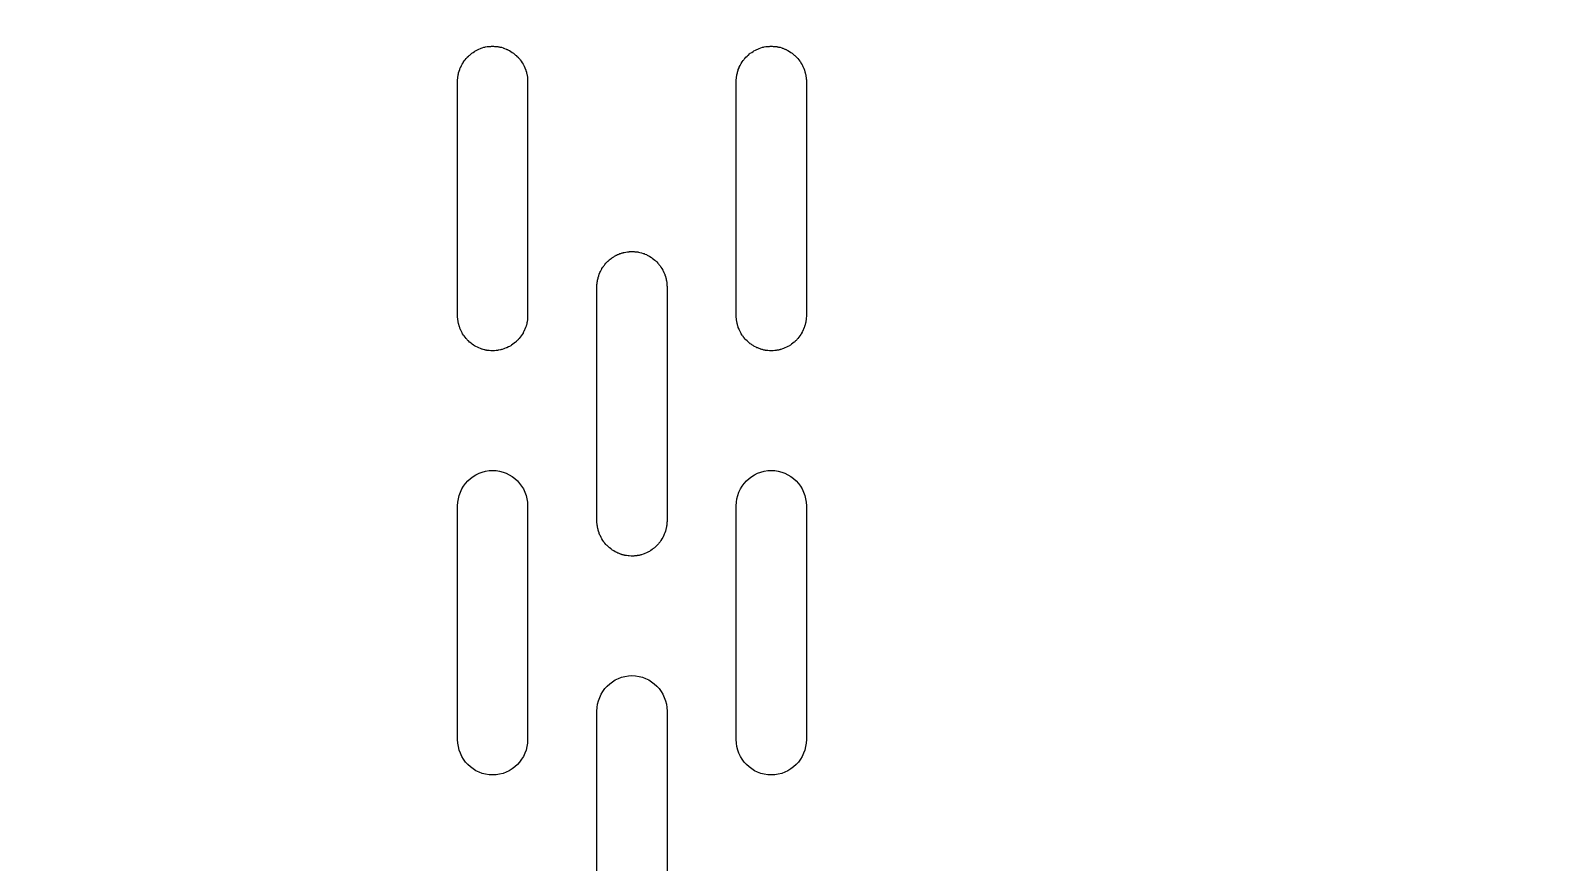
# Model space of a CAD drawing. Header units: millimetres. Extents: x -279 to 859, y -447 to 463.
# Drawn here: x 638.7 to 748.7, y 351.8 to 411.4 of the extents above; entities that cross this region are included whole.
import ezdxf

# ---------------------------------------------------------------- set-up
doc = ezdxf.new("R2010")
doc.units = ezdxf.units.MM
doc.header["$MEASUREMENT"] = 0
doc.layers.add('Layer 1', color=7, linetype='Continuous')

msp = doc.modelspace()

# ---------------------------------------------------------------- linework, layer by layer
at = {"layer": 'Layer 1', "color": 7}
for points, knots in [([(858.8, 463.29), (858.8, 463.29), (300, 463.29), (300, 463.29), (300, 463.29), (300, -430), (300, -430), (300, -430), (858.8, -430), (858.8, -430), (858.8, -430), (858.8, 463.29), (858.8, 463.29)], [0, 0, 0, 0, 0.25, 0.25, 0.25, 0.5, 0.5, 0.5, 0.75, 0.75, 0.75, 1, 1, 1, 1]), ([(671.88, 410.26), (671.88, 410.26), (671.76, 410.26), (671.76, 410.26), (671.74, 410.26), (671.72, 410.26), (671.69, 410.25), (671.69, 410.25), (671.57, 410.25), (671.57, 410.25), (671.54, 410.24), (671.51, 410.24), (671.5, 410.24), (671.48, 410.23), (671.46, 410.23), (671.43, 410.23), (671.43, 410.23), (671.31, 410.21), (671.31, 410.21), (671.31, 410.21), (671.25, 410.19), (671.25, 410.19), (671.23, 410.19), (671.21, 410.18), (671.19, 410.18), (671.19, 410.18), (671.07, 410.14), (671.07, 410.14), (671.07, 410.14), (671.01, 410.12), (671.01, 410.12), (671.01, 410.12), (670.95, 410.1), (670.95, 410.1), (670.95, 410.1), (670.84, 410.06), (670.84, 410.06), (670.84, 410.06), (670.73, 410.01), (670.73, 410.01), (670.73, 410.01), (670.68, 409.98), (670.68, 409.98), (670.68, 409.98), (670.58, 409.92), (670.58, 409.92), (670.55, 409.91), (670.53, 409.9), (670.51, 409.88), (670.51, 409.88), (670.42, 409.82), (670.42, 409.82), (670.42, 409.82), (670.32, 409.75), (670.32, 409.75), (670.32, 409.75), (670.27, 409.71), (670.27, 409.71), (670.27, 409.71), (670.18, 409.63), (670.18, 409.63), (670.18, 409.63), (670.13, 409.59), (670.13, 409.59), (670.13, 409.59), (670.09, 409.55), (670.09, 409.55), (670.09, 409.55), (670, 409.47), (670, 409.47), (670, 409.47), (669.96, 409.42), (669.96, 409.42), (669.96, 409.42), (669.92, 409.38), (669.92, 409.38), (669.92, 409.38), (669.85, 409.29), (669.85, 409.29), (669.83, 409.26), (669.82, 409.25), (669.8, 409.23), (669.8, 409.23), (669.74, 409.14), (669.74, 409.14), (669.73, 409.12), (669.71, 409.1), (669.7, 409.08), (669.7, 409.08), (669.64, 408.98), (669.64, 408.98), (669.64, 408.98), (669.58, 408.87), (669.58, 408.87), (669.58, 408.87), (669.53, 408.76), (669.53, 408.76), (669.53, 408.76), (669.5, 408.7), (669.5, 408.7), (669.5, 408.7), (669.46, 408.59), (669.46, 408.59), (669.46, 408.59), (669.44, 408.53), (669.44, 408.53), (669.43, 408.51), (669.43, 408.49), (669.42, 408.47), (669.42, 408.47), (669.38, 408.35), (669.38, 408.35), (669.38, 408.35), (669.37, 408.29), (669.37, 408.29), (669.37, 408.27), (669.36, 408.25), (669.36, 408.23), (669.35, 408.2), (669.35, 408.18), (669.34, 408.16), (669.34, 408.15), (669.34, 408.13), (669.33, 408.1), (669.33, 408.07), (669.33, 408.05), (669.32, 408.04), (669.32, 408.02), (669.32, 408), (669.32, 407.97), (669.32, 407.97), (669.31, 407.84), (669.31, 407.84), (669.31, 407.84), (669.31, 407.78), (669.31, 407.78), (669.31, 407.78), (669.31, 407.72), (669.31, 407.72), (669.31, 407.72), (669.31, 390.96), (669.31, 390.96), (669.31, 390.96), (669.31, 390.91), (669.31, 390.91), (669.31, 390.89), (669.31, 390.87), (669.31, 390.84), (669.31, 390.84), (669.32, 390.72), (669.32, 390.72), (669.32, 390.69), (669.32, 390.66), (669.32, 390.64), (669.33, 390.63), (669.33, 390.61), (669.34, 390.58), (669.34, 390.58), (669.36, 390.46), (669.36, 390.46), (669.36, 390.46), (669.37, 390.4), (669.37, 390.4), (669.37, 390.37), (669.38, 390.36), (669.39, 390.33), (669.39, 390.33), (669.42, 390.21), (669.42, 390.21), (669.42, 390.21), (669.44, 390.15), (669.44, 390.15), (669.44, 390.15), (669.46, 390.09), (669.46, 390.09), (669.46, 390.09), (669.5, 389.98), (669.5, 389.98), (669.51, 389.95), (669.52, 389.93), (669.53, 389.91), (669.53, 389.91), (669.58, 389.81), (669.58, 389.81), (669.58, 389.81), (669.64, 389.71), (669.64, 389.71), (669.64, 389.71), (669.67, 389.65), (669.67, 389.65), (669.67, 389.65), (669.74, 389.55), (669.74, 389.55), (669.74, 389.55), (669.77, 389.5), (669.77, 389.5), (669.77, 389.5), (669.84, 389.4), (669.84, 389.4), (669.84, 389.4), (669.92, 389.31), (669.92, 389.31), (669.92, 389.31), (669.96, 389.26), (669.96, 389.26), (669.96, 389.26), (670, 389.22), (670, 389.22), (670.02, 389.2), (670.03, 389.18), (670.05, 389.17), (670.05, 389.17), (670.09, 389.13), (670.09, 389.13), (670.09, 389.13), (670.17, 389.05), (670.17, 389.05), (670.17, 389.05), (670.27, 388.97), (670.27, 388.97), (670.29, 388.96), (670.3, 388.94), (670.32, 388.93), (670.32, 388.93), (670.36, 388.9), (670.36, 388.9), (670.36, 388.9), (670.46, 388.83), (670.46, 388.83), (670.46, 388.83), (670.52, 388.79), (670.52, 388.79), (670.52, 388.79), (670.62, 388.73), (670.62, 388.73), (670.62, 388.73), (670.73, 388.68), (670.73, 388.68), (670.73, 388.68), (670.84, 388.63), (670.84, 388.63), (670.84, 388.63), (670.95, 388.58), (670.95, 388.58), (670.95, 388.58), (671.01, 388.56), (671.01, 388.56), (671.04, 388.55), (671.06, 388.54), (671.08, 388.54), (671.08, 388.54), (671.13, 388.52), (671.13, 388.52), (671.13, 388.52), (671.25, 388.49), (671.25, 388.49), (671.28, 388.48), (671.3, 388.48), (671.32, 388.48), (671.34, 388.47), (671.36, 388.47), (671.38, 388.46), (671.39, 388.46), (671.42, 388.46), (671.44, 388.45), (671.44, 388.45), (671.5, 388.45), (671.5, 388.45), (671.5, 388.45), (671.56, 388.44), (671.56, 388.44), (671.56, 388.44), (671.69, 388.43), (671.69, 388.43), (671.69, 388.43), (671.75, 388.43), (671.75, 388.43), (671.75, 388.43), (671.82, 388.43), (671.82, 388.43), (671.82, 388.43), (671.88, 388.43), (671.88, 388.43), (671.91, 388.43), (671.93, 388.43), (671.95, 388.43), (671.95, 388.43), (672.07, 388.44), (672.07, 388.44), (672.1, 388.44), (672.12, 388.44), (672.14, 388.44), (672.16, 388.45), (672.18, 388.45), (672.21, 388.46), (672.21, 388.46), (672.26, 388.46), (672.26, 388.46), (672.26, 388.46), (672.38, 388.49), (672.38, 388.49), (672.41, 388.5), (672.43, 388.5), (672.45, 388.51), (672.45, 388.51), (672.51, 388.52), (672.51, 388.52), (672.51, 388.52), (672.62, 388.56), (672.62, 388.56), (672.62, 388.56), (672.68, 388.58), (672.68, 388.58), (672.68, 388.58), (672.8, 388.63), (672.8, 388.63), (672.8, 388.63), (672.85, 388.65), (672.85, 388.65), (672.85, 388.65), (672.96, 388.71), (672.96, 388.71), (672.96, 388.71), (673.02, 388.73), (673.02, 388.73), (673.02, 388.73), (673.12, 388.79), (673.12, 388.79), (673.15, 388.81), (673.16, 388.82), (673.18, 388.83), (673.18, 388.83), (673.28, 388.9), (673.28, 388.9), (673.28, 388.9), (673.37, 388.97), (673.37, 388.97), (673.37, 388.97), (673.46, 389.05), (673.46, 389.05), (673.46, 389.05), (673.51, 389.08), (673.51, 389.08), (673.53, 389.1), (673.54, 389.12), (673.56, 389.14), (673.56, 389.14), (673.59, 389.17), (673.59, 389.17), (673.61, 389.18), (673.62, 389.2), (673.64, 389.22), (673.64, 389.22), (673.68, 389.26), (673.68, 389.26), (673.69, 389.28), (673.71, 389.29), (673.72, 389.31), (673.72, 389.31), (673.8, 389.4), (673.8, 389.4), (673.8, 389.4), (673.87, 389.5), (673.87, 389.5), (673.87, 389.5), (673.94, 389.6), (673.94, 389.6), (673.94, 389.6), (674, 389.7), (674, 389.7), (674.01, 389.72), (674.02, 389.74), (674.03, 389.76), (674.04, 389.78), (674.05, 389.8), (674.06, 389.82), (674.06, 389.82), (674.11, 389.92), (674.11, 389.92), (674.11, 389.92), (674.14, 389.98), (674.14, 389.98), (674.14, 389.98), (674.18, 390.09), (674.18, 390.09), (674.18, 390.09), (674.2, 390.15), (674.2, 390.15), (674.21, 390.18), (674.22, 390.2), (674.22, 390.22), (674.22, 390.22), (674.24, 390.27), (674.24, 390.27), (674.24, 390.27), (674.27, 390.39), (674.27, 390.39), (674.27, 390.42), (674.28, 390.45), (674.28, 390.46), (674.29, 390.48), (674.29, 390.5), (674.29, 390.52), (674.3, 390.54), (674.3, 390.56), (674.31, 390.59), (674.31, 390.59), (674.31, 390.64), (674.31, 390.64), (674.31, 390.64), (674.32, 390.71), (674.32, 390.71), (674.32, 390.71), (674.33, 390.84), (674.33, 390.84), (674.33, 390.84), (674.33, 390.96), (674.33, 390.96), (674.33, 390.96), (674.33, 407.72), (674.33, 407.72), (674.33, 407.72), (674.33, 407.77), (674.33, 407.77), (674.33, 407.79), (674.33, 407.81), (674.33, 407.84), (674.33, 407.84), (674.32, 407.97), (674.32, 407.97), (674.32, 407.99), (674.32, 408.01), (674.31, 408.04), (674.31, 408.04), (674.29, 408.16), (674.29, 408.16), (674.29, 408.16), (674.27, 408.28), (674.27, 408.28), (674.26, 408.31), (674.26, 408.33), (674.25, 408.35), (674.25, 408.35), (674.24, 408.41), (674.24, 408.41), (674.24, 408.41), (674.2, 408.52), (674.2, 408.52), (674.19, 408.55), (674.19, 408.57), (674.18, 408.59), (674.18, 408.59), (674.14, 408.7), (674.14, 408.7), (674.14, 408.7), (674.08, 408.82), (674.08, 408.82), (674.08, 408.82), (674.03, 408.92), (674.03, 408.92), (674.03, 408.92), (674, 408.98), (674, 408.98), (674, 408.98), (673.94, 409.08), (673.94, 409.08), (673.94, 409.08), (673.87, 409.18), (673.87, 409.18), (673.87, 409.18), (673.8, 409.28), (673.8, 409.28), (673.8, 409.28), (673.76, 409.33), (673.76, 409.33), (673.76, 409.33), (673.68, 409.42), (673.68, 409.42), (673.68, 409.42), (673.64, 409.47), (673.64, 409.47), (673.64, 409.47), (673.59, 409.51), (673.59, 409.51), (673.59, 409.51), (673.51, 409.59), (673.51, 409.59), (673.51, 409.59), (673.46, 409.63), (673.46, 409.63), (673.46, 409.63), (673.37, 409.71), (673.37, 409.71), (673.37, 409.71), (673.32, 409.75), (673.32, 409.75), (673.32, 409.75), (673.22, 409.82), (673.22, 409.82), (673.22, 409.82), (673.12, 409.89), (673.12, 409.89), (673.12, 409.89), (673.02, 409.95), (673.02, 409.95), (673.02, 409.95), (672.96, 409.98), (672.96, 409.98), (672.96, 409.98), (672.91, 410), (672.91, 410), (672.89, 410.01), (672.87, 410.02), (672.85, 410.03), (672.83, 410.04), (672.81, 410.05), (672.79, 410.06), (672.79, 410.06), (672.68, 410.1), (672.68, 410.1), (672.68, 410.1), (672.63, 410.12), (672.63, 410.12), (672.61, 410.13), (672.59, 410.13), (672.57, 410.14), (672.57, 410.14), (672.45, 410.18), (672.45, 410.18), (672.45, 410.18), (672.39, 410.19), (672.39, 410.19), (672.37, 410.19), (672.35, 410.2), (672.33, 410.2), (672.3, 410.21), (672.28, 410.21), (672.26, 410.22), (672.25, 410.22), (672.23, 410.22), (672.2, 410.23), (672.17, 410.23), (672.15, 410.23), (672.13, 410.24), (672.13, 410.24), (672.07, 410.24), (672.07, 410.24), (672.07, 410.24), (671.95, 410.25), (671.95, 410.25), (671.95, 410.25), (671.88, 410.26), (671.88, 410.26)], [0, 0, 0, 0, 0.005435, 0.005435, 0.005435, 0.01087, 0.01087, 0.01087, 0.016304, 0.016304, 0.016304, 0.021739, 0.021739, 0.021739, 0.027174, 0.027174, 0.027174, 0.032609, 0.032609, 0.032609, 0.038043, 0.038043, 0.038043, 0.043478, 0.043478, 0.043478, 0.048913, 0.048913, 0.048913, 0.054348, 0.054348, 0.054348, 0.059783, 0.059783, 0.059783, 0.065217, 0.065217, 0.065217, 0.070652, 0.070652, 0.070652, 0.076087, 0.076087, 0.076087, 0.081522, 0.081522, 0.081522, 0.086957, 0.086957, 0.086957, 0.092391, 0.092391, 0.092391, 0.097826, 0.097826, 0.097826, 0.103261, 0.103261, 0.103261, 0.108696, 0.108696, 0.108696, 0.11413, 0.11413, 0.11413, 0.119565, 0.119565, 0.119565, 0.125, 0.125, 0.125, 0.130435, 0.130435, 0.130435, 0.13587, 0.13587, 0.13587, 0.141304, 0.141304, 0.141304, 0.146739, 0.146739, 0.146739, 0.152174, 0.152174, 0.152174, 0.157609, 0.157609, 0.157609, 0.163043, 0.163043, 0.163043, 0.168478, 0.168478, 0.168478, 0.173913, 0.173913, 0.173913, 0.179348, 0.179348, 0.179348, 0.184783, 0.184783, 0.184783, 0.190217, 0.190217, 0.190217, 0.195652, 0.195652, 0.195652, 0.201087, 0.201087, 0.201087, 0.206522, 0.206522, 0.206522, 0.211957, 0.211957, 0.211957, 0.217391, 0.217391, 0.217391, 0.222826, 0.222826, 0.222826, 0.228261, 0.228261, 0.228261, 0.233696, 0.233696, 0.233696, 0.23913, 0.23913, 0.23913, 0.244565, 0.244565, 0.244565, 0.25, 0.25, 0.25, 0.255435, 0.255435, 0.255435, 0.26087, 0.26087, 0.26087, 0.266304, 0.266304, 0.266304, 0.271739, 0.271739, 0.271739, 0.277174, 0.277174, 0.277174, 0.282609, 0.282609, 0.282609, 0.288043, 0.288043, 0.288043, 0.293478, 0.293478, 0.293478, 0.298913, 0.298913, 0.298913, 0.304348, 0.304348, 0.304348, 0.309783, 0.309783, 0.309783, 0.315217, 0.315217, 0.315217, 0.320652, 0.320652, 0.320652, 0.326087, 0.326087, 0.326087, 0.331522, 0.331522, 0.331522, 0.336957, 0.336957, 0.336957, 0.342391, 0.342391, 0.342391, 0.347826, 0.347826, 0.347826, 0.353261, 0.353261, 0.353261, 0.358696, 0.358696, 0.358696, 0.36413, 0.36413, 0.36413, 0.369565, 0.369565, 0.369565, 0.375, 0.375, 0.375, 0.380435, 0.380435, 0.380435, 0.38587, 0.38587, 0.38587, 0.391304, 0.391304, 0.391304, 0.396739, 0.396739, 0.396739, 0.402174, 0.402174, 0.402174, 0.407609, 0.407609, 0.407609, 0.413043, 0.413043, 0.413043, 0.418478, 0.418478, 0.418478, 0.423913, 0.423913, 0.423913, 0.429348, 0.429348, 0.429348, 0.434783, 0.434783, 0.434783, 0.440217, 0.440217, 0.440217, 0.445652, 0.445652, 0.445652, 0.451087, 0.451087, 0.451087, 0.456522, 0.456522, 0.456522, 0.461957, 0.461957, 0.461957, 0.467391, 0.467391, 0.467391, 0.472826, 0.472826, 0.472826, 0.478261, 0.478261, 0.478261, 0.483696, 0.483696, 0.483696, 0.48913, 0.48913, 0.48913, 0.494565, 0.494565, 0.494565, 0.5, 0.5, 0.5, 0.505435, 0.505435, 0.505435, 0.51087, 0.51087, 0.51087, 0.516304, 0.516304, 0.516304, 0.521739, 0.521739, 0.521739, 0.527174, 0.527174, 0.527174, 0.532609, 0.532609, 0.532609, 0.538043, 0.538043, 0.538043, 0.543478, 0.543478, 0.543478, 0.548913, 0.548913, 0.548913, 0.554348, 0.554348, 0.554348, 0.559783, 0.559783, 0.559783, 0.565217, 0.565217, 0.565217, 0.570652, 0.570652, 0.570652, 0.576087, 0.576087, 0.576087, 0.581522, 0.581522, 0.581522, 0.586957, 0.586957, 0.586957, 0.592391, 0.592391, 0.592391, 0.597826, 0.597826, 0.597826, 0.603261, 0.603261, 0.603261, 0.608696, 0.608696, 0.608696, 0.61413, 0.61413, 0.61413, 0.619565, 0.619565, 0.619565, 0.625, 0.625, 0.625, 0.630435, 0.630435, 0.630435, 0.63587, 0.63587, 0.63587, 0.641304, 0.641304, 0.641304, 0.646739, 0.646739, 0.646739, 0.652174, 0.652174, 0.652174, 0.657609, 0.657609, 0.657609, 0.663043, 0.663043, 0.663043, 0.668478, 0.668478, 0.668478, 0.673913, 0.673913, 0.673913, 0.679348, 0.679348, 0.679348, 0.684783, 0.684783, 0.684783, 0.690217, 0.690217, 0.690217, 0.695652, 0.695652, 0.695652, 0.701087, 0.701087, 0.701087, 0.706522, 0.706522, 0.706522, 0.711957, 0.711957, 0.711957, 0.717391, 0.717391, 0.717391, 0.722826, 0.722826, 0.722826, 0.728261, 0.728261, 0.728261, 0.733696, 0.733696, 0.733696, 0.73913, 0.73913, 0.73913, 0.744565, 0.744565, 0.744565, 0.75, 0.75, 0.75, 0.755435, 0.755435, 0.755435, 0.76087, 0.76087, 0.76087, 0.766304, 0.766304, 0.766304, 0.771739, 0.771739, 0.771739, 0.777174, 0.777174, 0.777174, 0.782609, 0.782609, 0.782609, 0.788043, 0.788043, 0.788043, 0.793478, 0.793478, 0.793478, 0.798913, 0.798913, 0.798913, 0.804348, 0.804348, 0.804348, 0.809783, 0.809783, 0.809783, 0.815217, 0.815217, 0.815217, 0.820652, 0.820652, 0.820652, 0.826087, 0.826087, 0.826087, 0.831522, 0.831522, 0.831522, 0.836957, 0.836957, 0.836957, 0.842391, 0.842391, 0.842391, 0.847826, 0.847826, 0.847826, 0.853261, 0.853261, 0.853261, 0.858696, 0.858696, 0.858696, 0.86413, 0.86413, 0.86413, 0.869565, 0.869565, 0.869565, 0.875, 0.875, 0.875, 0.880435, 0.880435, 0.880435, 0.88587, 0.88587, 0.88587, 0.891304, 0.891304, 0.891304, 0.896739, 0.896739, 0.896739, 0.902174, 0.902174, 0.902174, 0.907609, 0.907609, 0.907609, 0.913043, 0.913043, 0.913043, 0.918478, 0.918478, 0.918478, 0.923913, 0.923913, 0.923913, 0.929348, 0.929348, 0.929348, 0.934783, 0.934783, 0.934783, 0.940217, 0.940217, 0.940217, 0.945652, 0.945652, 0.945652, 0.951087, 0.951087, 0.951087, 0.956522, 0.956522, 0.956522, 0.961957, 0.961957, 0.961957, 0.967391, 0.967391, 0.967391, 0.972826, 0.972826, 0.972826, 0.978261, 0.978261, 0.978261, 0.983696, 0.983696, 0.983696, 0.98913, 0.98913, 0.98913, 0.994565, 0.994565, 0.994565, 1, 1, 1, 1]), ([(691.87, 410.26), (691.87, 410.26), (691.75, 410.26), (691.75, 410.26), (691.73, 410.26), (691.7, 410.26), (691.67, 410.25), (691.67, 410.25), (691.55, 410.25), (691.55, 410.25), (691.52, 410.24), (691.5, 410.24), (691.48, 410.24), (691.47, 410.23), (691.45, 410.23), (691.42, 410.23), (691.42, 410.23), (691.3, 410.21), (691.3, 410.21), (691.3, 410.21), (691.24, 410.19), (691.24, 410.19), (691.22, 410.19), (691.2, 410.18), (691.17, 410.18), (691.17, 410.18), (691.06, 410.14), (691.06, 410.14), (691.06, 410.14), (690.94, 410.1), (690.94, 410.1), (690.94, 410.1), (690.83, 410.06), (690.83, 410.06), (690.83, 410.06), (690.77, 410.03), (690.77, 410.03), (690.77, 410.03), (690.66, 409.98), (690.66, 409.98), (690.66, 409.98), (690.56, 409.92), (690.56, 409.92), (690.54, 409.91), (690.52, 409.9), (690.5, 409.88), (690.5, 409.88), (690.4, 409.82), (690.4, 409.82), (690.4, 409.82), (690.3, 409.75), (690.3, 409.75), (690.3, 409.75), (690.25, 409.71), (690.25, 409.71), (690.25, 409.71), (690.16, 409.63), (690.16, 409.63), (690.16, 409.63), (690.11, 409.59), (690.11, 409.59), (690.11, 409.59), (690.07, 409.55), (690.07, 409.55), (690.07, 409.55), (689.98, 409.47), (689.98, 409.47), (689.98, 409.47), (689.91, 409.38), (689.91, 409.38), (689.91, 409.38), (689.87, 409.33), (689.87, 409.33), (689.87, 409.33), (689.83, 409.29), (689.83, 409.29), (689.81, 409.26), (689.8, 409.25), (689.79, 409.23), (689.79, 409.23), (689.72, 409.13), (689.72, 409.13), (689.72, 409.13), (689.65, 409.03), (689.65, 409.03), (689.65, 409.03), (689.6, 408.93), (689.6, 408.93), (689.6, 408.93), (689.57, 408.87), (689.57, 408.87), (689.57, 408.87), (689.51, 408.76), (689.51, 408.76), (689.51, 408.76), (689.49, 408.7), (689.49, 408.7), (689.49, 408.7), (689.44, 408.59), (689.44, 408.59), (689.44, 408.59), (689.42, 408.53), (689.42, 408.53), (689.41, 408.5), (689.41, 408.48), (689.4, 408.46), (689.4, 408.46), (689.39, 408.41), (689.39, 408.41), (689.38, 408.38), (689.37, 408.36), (689.37, 408.34), (689.37, 408.34), (689.35, 408.29), (689.35, 408.29), (689.35, 408.27), (689.35, 408.25), (689.34, 408.23), (689.34, 408.2), (689.33, 408.18), (689.33, 408.16), (689.32, 408.14), (689.32, 408.12), (689.32, 408.1), (689.32, 408.08), (689.31, 408.05), (689.31, 408.03), (689.31, 408.01), (689.3, 407.99), (689.3, 407.97), (689.3, 407.97), (689.29, 407.84), (689.29, 407.84), (689.29, 407.84), (689.29, 407.78), (689.29, 407.78), (689.29, 407.78), (689.29, 407.72), (689.29, 407.72), (689.29, 407.72), (689.29, 390.96), (689.29, 390.96), (689.29, 390.96), (689.29, 390.9), (689.29, 390.9), (689.29, 390.88), (689.29, 390.86), (689.29, 390.84), (689.29, 390.84), (689.3, 390.72), (689.3, 390.72), (689.3, 390.69), (689.31, 390.67), (689.31, 390.64), (689.31, 390.64), (689.33, 390.52), (689.33, 390.52), (689.33, 390.52), (689.35, 390.4), (689.35, 390.4), (689.36, 390.37), (689.37, 390.35), (689.37, 390.33), (689.37, 390.32), (689.38, 390.3), (689.39, 390.27), (689.39, 390.27), (689.4, 390.22), (689.4, 390.22), (689.41, 390.2), (689.41, 390.18), (689.42, 390.15), (689.42, 390.15), (689.44, 390.09), (689.44, 390.09), (689.44, 390.09), (689.49, 389.98), (689.49, 389.98), (689.5, 389.95), (689.51, 389.93), (689.52, 389.91), (689.52, 389.91), (689.57, 389.81), (689.57, 389.81), (689.57, 389.81), (689.62, 389.71), (689.62, 389.71), (689.62, 389.71), (689.65, 389.65), (689.65, 389.65), (689.65, 389.65), (689.72, 389.55), (689.72, 389.55), (689.72, 389.55), (689.75, 389.5), (689.75, 389.5), (689.77, 389.48), (689.78, 389.46), (689.8, 389.44), (689.8, 389.44), (689.82, 389.4), (689.82, 389.4), (689.84, 389.38), (689.85, 389.37), (689.87, 389.35), (689.87, 389.35), (689.94, 389.26), (689.94, 389.26), (689.94, 389.26), (689.98, 389.22), (689.98, 389.22), (689.98, 389.22), (690.07, 389.13), (690.07, 389.13), (690.07, 389.13), (690.16, 389.05), (690.16, 389.05), (690.16, 389.05), (690.25, 388.97), (690.25, 388.97), (690.27, 388.96), (690.29, 388.94), (690.3, 388.93), (690.3, 388.93), (690.35, 388.9), (690.35, 388.9), (690.35, 388.9), (690.4, 388.86), (690.4, 388.86), (690.4, 388.86), (690.5, 388.8), (690.5, 388.8), (690.5, 388.8), (690.55, 388.76), (690.55, 388.76), (690.55, 388.76), (690.61, 388.73), (690.61, 388.73), (690.61, 388.73), (690.71, 388.68), (690.71, 388.68), (690.71, 388.68), (690.77, 388.65), (690.77, 388.65), (690.77, 388.65), (690.83, 388.63), (690.83, 388.63), (690.83, 388.63), (690.94, 388.58), (690.94, 388.58), (690.94, 388.58), (691, 388.56), (691, 388.56), (691.02, 388.55), (691.04, 388.55), (691.06, 388.54), (691.06, 388.54), (691.12, 388.52), (691.12, 388.52), (691.12, 388.52), (691.18, 388.51), (691.18, 388.51), (691.18, 388.51), (691.23, 388.49), (691.23, 388.49), (691.26, 388.48), (691.28, 388.48), (691.3, 388.48), (691.32, 388.47), (691.34, 388.47), (691.36, 388.46), (691.38, 388.46), (691.4, 388.46), (691.43, 388.45), (691.43, 388.45), (691.48, 388.45), (691.48, 388.45), (691.48, 388.45), (691.55, 388.44), (691.55, 388.44), (691.55, 388.44), (691.67, 388.43), (691.67, 388.43), (691.67, 388.43), (691.74, 388.43), (691.74, 388.43), (691.74, 388.43), (691.8, 388.43), (691.8, 388.43), (691.8, 388.43), (691.87, 388.43), (691.87, 388.43), (691.89, 388.43), (691.91, 388.43), (691.93, 388.43), (691.93, 388.43), (692.05, 388.44), (692.05, 388.44), (692.08, 388.44), (692.1, 388.44), (692.12, 388.44), (692.14, 388.45), (692.17, 388.45), (692.19, 388.46), (692.19, 388.46), (692.25, 388.46), (692.25, 388.46), (692.25, 388.46), (692.31, 388.48), (692.31, 388.48), (692.31, 388.48), (692.37, 388.49), (692.37, 388.49), (692.39, 388.5), (692.42, 388.5), (692.44, 388.51), (692.44, 388.51), (692.49, 388.52), (692.49, 388.52), (692.49, 388.52), (692.61, 388.56), (692.61, 388.56), (692.61, 388.56), (692.67, 388.58), (692.67, 388.58), (692.67, 388.58), (692.78, 388.63), (692.78, 388.63), (692.78, 388.63), (692.89, 388.68), (692.89, 388.68), (692.89, 388.68), (693, 388.73), (693, 388.73), (693, 388.73), (693.1, 388.79), (693.1, 388.79), (693.13, 388.81), (693.15, 388.82), (693.17, 388.83), (693.17, 388.83), (693.26, 388.9), (693.26, 388.9), (693.26, 388.9), (693.35, 388.97), (693.35, 388.97), (693.35, 388.97), (693.45, 389.05), (693.45, 389.05), (693.45, 389.05), (693.49, 389.08), (693.49, 389.08), (693.51, 389.1), (693.53, 389.12), (693.54, 389.14), (693.54, 389.14), (693.58, 389.17), (693.58, 389.17), (693.6, 389.19), (693.61, 389.2), (693.63, 389.22), (693.63, 389.22), (693.66, 389.26), (693.66, 389.26), (693.68, 389.28), (693.69, 389.29), (693.71, 389.31), (693.71, 389.31), (693.78, 389.4), (693.78, 389.4), (693.78, 389.4), (693.85, 389.5), (693.85, 389.5), (693.85, 389.5), (693.92, 389.6), (693.92, 389.6), (693.92, 389.6), (693.95, 389.65), (693.95, 389.65), (693.95, 389.65), (694.01, 389.75), (694.01, 389.75), (694.02, 389.77), (694.03, 389.79), (694.04, 389.82), (694.04, 389.82), (694.09, 389.92), (694.09, 389.92), (694.09, 389.92), (694.12, 389.98), (694.12, 389.98), (694.12, 389.98), (694.16, 390.09), (694.16, 390.09), (694.16, 390.09), (694.19, 390.15), (694.19, 390.15), (694.19, 390.18), (694.2, 390.2), (694.21, 390.22), (694.21, 390.22), (694.24, 390.33), (694.24, 390.33), (694.24, 390.33), (694.25, 390.39), (694.25, 390.39), (694.26, 390.42), (694.26, 390.45), (694.27, 390.46), (694.27, 390.48), (694.28, 390.5), (694.28, 390.52), (694.28, 390.54), (694.29, 390.56), (694.29, 390.58), (694.29, 390.61), (694.3, 390.63), (694.3, 390.65), (694.3, 390.65), (694.31, 390.77), (694.31, 390.77), (694.31, 390.77), (694.32, 390.9), (694.32, 390.9), (694.32, 390.9), (694.32, 390.96), (694.32, 390.96), (694.32, 390.96), (694.32, 407.72), (694.32, 407.72), (694.32, 407.72), (694.32, 407.77), (694.32, 407.77), (694.32, 407.79), (694.32, 407.81), (694.32, 407.84), (694.32, 407.84), (694.31, 407.91), (694.31, 407.91), (694.31, 407.91), (694.31, 407.97), (694.31, 407.97), (694.3, 407.99), (694.3, 408.02), (694.3, 408.04), (694.3, 408.04), (694.29, 408.1), (694.29, 408.1), (694.29, 408.1), (694.28, 408.16), (694.28, 408.16), (694.28, 408.16), (694.25, 408.28), (694.25, 408.28), (694.25, 408.31), (694.24, 408.33), (694.24, 408.35), (694.23, 408.37), (694.23, 408.38), (694.22, 408.41), (694.22, 408.41), (694.2, 408.47), (694.2, 408.47), (694.2, 408.47), (694.19, 408.53), (694.19, 408.53), (694.18, 408.55), (694.17, 408.57), (694.16, 408.59), (694.16, 408.59), (694.15, 408.64), (694.15, 408.64), (694.14, 408.66), (694.13, 408.68), (694.12, 408.71), (694.12, 408.71), (694.07, 408.81), (694.07, 408.81), (694.07, 408.81), (694.04, 408.87), (694.04, 408.87), (694.04, 408.87), (694.01, 408.93), (694.01, 408.93), (694.01, 408.93), (693.95, 409.03), (693.95, 409.03), (693.95, 409.03), (693.89, 409.13), (693.89, 409.13), (693.89, 409.13), (693.85, 409.18), (693.85, 409.18), (693.85, 409.18), (693.78, 409.28), (693.78, 409.28), (693.78, 409.28), (693.7, 409.38), (693.7, 409.38), (693.7, 409.38), (693.67, 409.42), (693.67, 409.42), (693.65, 409.44), (693.63, 409.46), (693.62, 409.47), (693.62, 409.47), (693.54, 409.55), (693.54, 409.55), (693.54, 409.55), (693.49, 409.59), (693.49, 409.59), (693.49, 409.59), (693.45, 409.63), (693.45, 409.63), (693.45, 409.63), (693.36, 409.71), (693.36, 409.71), (693.36, 409.71), (693.31, 409.75), (693.31, 409.75), (693.31, 409.75), (693.21, 409.82), (693.21, 409.82), (693.21, 409.82), (693.11, 409.89), (693.11, 409.89), (693.11, 409.89), (693, 409.95), (693, 409.95), (693, 409.95), (692.95, 409.98), (692.95, 409.98), (692.95, 409.98), (692.9, 410), (692.9, 410), (692.88, 410.01), (692.85, 410.02), (692.84, 410.03), (692.82, 410.04), (692.8, 410.04), (692.78, 410.06), (692.78, 410.06), (692.67, 410.1), (692.67, 410.1), (692.67, 410.1), (692.62, 410.12), (692.62, 410.12), (692.6, 410.13), (692.58, 410.13), (692.55, 410.14), (692.55, 410.14), (692.43, 410.18), (692.43, 410.18), (692.43, 410.18), (692.38, 410.19), (692.38, 410.19), (692.35, 410.19), (692.33, 410.2), (692.31, 410.2), (692.29, 410.21), (692.27, 410.21), (692.25, 410.22), (692.23, 410.22), (692.21, 410.22), (692.19, 410.23), (692.16, 410.23), (692.14, 410.23), (692.11, 410.24), (692.11, 410.24), (692, 410.25), (692, 410.25), (692, 410.25), (691.93, 410.25), (691.93, 410.25), (691.93, 410.25), (691.87, 410.26), (691.87, 410.26)], [0, 0, 0, 0, 0.005208, 0.005208, 0.005208, 0.010417, 0.010417, 0.010417, 0.015625, 0.015625, 0.015625, 0.020833, 0.020833, 0.020833, 0.026042, 0.026042, 0.026042, 0.03125, 0.03125, 0.03125, 0.036458, 0.036458, 0.036458, 0.041667, 0.041667, 0.041667, 0.046875, 0.046875, 0.046875, 0.052083, 0.052083, 0.052083, 0.057292, 0.057292, 0.057292, 0.0625, 0.0625, 0.0625, 0.067708, 0.067708, 0.067708, 0.072917, 0.072917, 0.072917, 0.078125, 0.078125, 0.078125, 0.083333, 0.083333, 0.083333, 0.088542, 0.088542, 0.088542, 0.09375, 0.09375, 0.09375, 0.098958, 0.098958, 0.098958, 0.104167, 0.104167, 0.104167, 0.109375, 0.109375, 0.109375, 0.114583, 0.114583, 0.114583, 0.119792, 0.119792, 0.119792, 0.125, 0.125, 0.125, 0.130208, 0.130208, 0.130208, 0.135417, 0.135417, 0.135417, 0.140625, 0.140625, 0.140625, 0.145833, 0.145833, 0.145833, 0.151042, 0.151042, 0.151042, 0.15625, 0.15625, 0.15625, 0.161458, 0.161458, 0.161458, 0.166667, 0.166667, 0.166667, 0.171875, 0.171875, 0.171875, 0.177083, 0.177083, 0.177083, 0.182292, 0.182292, 0.182292, 0.1875, 0.1875, 0.1875, 0.192708, 0.192708, 0.192708, 0.197917, 0.197917, 0.197917, 0.203125, 0.203125, 0.203125, 0.208333, 0.208333, 0.208333, 0.213542, 0.213542, 0.213542, 0.21875, 0.21875, 0.21875, 0.223958, 0.223958, 0.223958, 0.229167, 0.229167, 0.229167, 0.234375, 0.234375, 0.234375, 0.239583, 0.239583, 0.239583, 0.244792, 0.244792, 0.244792, 0.25, 0.25, 0.25, 0.255208, 0.255208, 0.255208, 0.260417, 0.260417, 0.260417, 0.265625, 0.265625, 0.265625, 0.270833, 0.270833, 0.270833, 0.276042, 0.276042, 0.276042, 0.28125, 0.28125, 0.28125, 0.286458, 0.286458, 0.286458, 0.291667, 0.291667, 0.291667, 0.296875, 0.296875, 0.296875, 0.302083, 0.302083, 0.302083, 0.307292, 0.307292, 0.307292, 0.3125, 0.3125, 0.3125, 0.317708, 0.317708, 0.317708, 0.322917, 0.322917, 0.322917, 0.328125, 0.328125, 0.328125, 0.333333, 0.333333, 0.333333, 0.338542, 0.338542, 0.338542, 0.34375, 0.34375, 0.34375, 0.348958, 0.348958, 0.348958, 0.354167, 0.354167, 0.354167, 0.359375, 0.359375, 0.359375, 0.364583, 0.364583, 0.364583, 0.369792, 0.369792, 0.369792, 0.375, 0.375, 0.375, 0.380208, 0.380208, 0.380208, 0.385417, 0.385417, 0.385417, 0.390625, 0.390625, 0.390625, 0.395833, 0.395833, 0.395833, 0.401042, 0.401042, 0.401042, 0.40625, 0.40625, 0.40625, 0.411458, 0.411458, 0.411458, 0.416667, 0.416667, 0.416667, 0.421875, 0.421875, 0.421875, 0.427083, 0.427083, 0.427083, 0.432292, 0.432292, 0.432292, 0.4375, 0.4375, 0.4375, 0.442708, 0.442708, 0.442708, 0.447917, 0.447917, 0.447917, 0.453125, 0.453125, 0.453125, 0.458333, 0.458333, 0.458333, 0.463542, 0.463542, 0.463542, 0.46875, 0.46875, 0.46875, 0.473958, 0.473958, 0.473958, 0.479167, 0.479167, 0.479167, 0.484375, 0.484375, 0.484375, 0.489583, 0.489583, 0.489583, 0.494792, 0.494792, 0.494792, 0.5, 0.5, 0.5, 0.505208, 0.505208, 0.505208, 0.510417, 0.510417, 0.510417, 0.515625, 0.515625, 0.515625, 0.520833, 0.520833, 0.520833, 0.526042, 0.526042, 0.526042, 0.53125, 0.53125, 0.53125, 0.536458, 0.536458, 0.536458, 0.541667, 0.541667, 0.541667, 0.546875, 0.546875, 0.546875, 0.552083, 0.552083, 0.552083, 0.557292, 0.557292, 0.557292, 0.5625, 0.5625, 0.5625, 0.567708, 0.567708, 0.567708, 0.572917, 0.572917, 0.572917, 0.578125, 0.578125, 0.578125, 0.583333, 0.583333, 0.583333, 0.588542, 0.588542, 0.588542, 0.59375, 0.59375, 0.59375, 0.598958, 0.598958, 0.598958, 0.604167, 0.604167, 0.604167, 0.609375, 0.609375, 0.609375, 0.614583, 0.614583, 0.614583, 0.619792, 0.619792, 0.619792, 0.625, 0.625, 0.625, 0.630208, 0.630208, 0.630208, 0.635417, 0.635417, 0.635417, 0.640625, 0.640625, 0.640625, 0.645833, 0.645833, 0.645833, 0.651042, 0.651042, 0.651042, 0.65625, 0.65625, 0.65625, 0.661458, 0.661458, 0.661458, 0.666667, 0.666667, 0.666667, 0.671875, 0.671875, 0.671875, 0.677083, 0.677083, 0.677083, 0.682292, 0.682292, 0.682292, 0.6875, 0.6875, 0.6875, 0.692708, 0.692708, 0.692708, 0.697917, 0.697917, 0.697917, 0.703125, 0.703125, 0.703125, 0.708333, 0.708333, 0.708333, 0.713542, 0.713542, 0.713542, 0.71875, 0.71875, 0.71875, 0.723958, 0.723958, 0.723958, 0.729167, 0.729167, 0.729167, 0.734375, 0.734375, 0.734375, 0.739583, 0.739583, 0.739583, 0.744792, 0.744792, 0.744792, 0.75, 0.75, 0.75, 0.755208, 0.755208, 0.755208, 0.760417, 0.760417, 0.760417, 0.765625, 0.765625, 0.765625, 0.770833, 0.770833, 0.770833, 0.776042, 0.776042, 0.776042, 0.78125, 0.78125, 0.78125, 0.786458, 0.786458, 0.786458, 0.791667, 0.791667, 0.791667, 0.796875, 0.796875, 0.796875, 0.802083, 0.802083, 0.802083, 0.807292, 0.807292, 0.807292, 0.8125, 0.8125, 0.8125, 0.817708, 0.817708, 0.817708, 0.822917, 0.822917, 0.822917, 0.828125, 0.828125, 0.828125, 0.833333, 0.833333, 0.833333, 0.838542, 0.838542, 0.838542, 0.84375, 0.84375, 0.84375, 0.848958, 0.848958, 0.848958, 0.854167, 0.854167, 0.854167, 0.859375, 0.859375, 0.859375, 0.864583, 0.864583, 0.864583, 0.869792, 0.869792, 0.869792, 0.875, 0.875, 0.875, 0.880208, 0.880208, 0.880208, 0.885417, 0.885417, 0.885417, 0.890625, 0.890625, 0.890625, 0.895833, 0.895833, 0.895833, 0.901042, 0.901042, 0.901042, 0.90625, 0.90625, 0.90625, 0.911458, 0.911458, 0.911458, 0.916667, 0.916667, 0.916667, 0.921875, 0.921875, 0.921875, 0.927083, 0.927083, 0.927083, 0.932292, 0.932292, 0.932292, 0.9375, 0.9375, 0.9375, 0.942708, 0.942708, 0.942708, 0.947917, 0.947917, 0.947917, 0.953125, 0.953125, 0.953125, 0.958333, 0.958333, 0.958333, 0.963542, 0.963542, 0.963542, 0.96875, 0.96875, 0.96875, 0.973958, 0.973958, 0.973958, 0.979167, 0.979167, 0.979167, 0.984375, 0.984375, 0.984375, 0.989583, 0.989583, 0.989583, 0.994792, 0.994792, 0.994792, 1, 1, 1, 1]), ([(681.88, 395.54), (681.88, 395.54), (681.75, 395.54), (681.75, 395.54), (681.72, 395.54), (681.71, 395.54), (681.68, 395.54), (681.66, 395.54), (681.63, 395.54), (681.61, 395.53), (681.61, 395.53), (681.56, 395.53), (681.56, 395.53), (681.54, 395.53), (681.52, 395.53), (681.49, 395.52), (681.49, 395.52), (681.37, 395.5), (681.37, 395.5), (681.37, 395.5), (681.25, 395.48), (681.25, 395.48), (681.22, 395.47), (681.19, 395.46), (681.17, 395.46), (681.17, 395.46), (681.12, 395.45), (681.12, 395.45), (681.12, 395.45), (681.01, 395.41), (681.01, 395.41), (681.01, 395.41), (680.95, 395.39), (680.95, 395.39), (680.92, 395.38), (680.91, 395.37), (680.89, 395.36), (680.87, 395.36), (680.86, 395.35), (680.83, 395.34), (680.83, 395.34), (680.78, 395.32), (680.78, 395.32), (680.78, 395.32), (680.72, 395.29), (680.72, 395.29), (680.7, 395.28), (680.68, 395.27), (680.66, 395.26), (680.66, 395.26), (680.61, 395.23), (680.61, 395.23), (680.61, 395.23), (680.56, 395.2), (680.56, 395.2), (680.54, 395.19), (680.52, 395.18), (680.51, 395.17), (680.51, 395.17), (680.41, 395.11), (680.41, 395.11), (680.41, 395.11), (680.36, 395.07), (680.36, 395.07), (680.34, 395.06), (680.33, 395.05), (680.31, 395.04), (680.31, 395.04), (680.26, 395), (680.26, 395), (680.24, 394.98), (680.23, 394.97), (680.21, 394.96), (680.2, 394.95), (680.18, 394.93), (680.17, 394.92), (680.17, 394.92), (680.13, 394.88), (680.13, 394.88), (680.11, 394.87), (680.1, 394.85), (680.08, 394.84), (680.07, 394.83), (680.05, 394.82), (680.04, 394.8), (680.04, 394.8), (679.99, 394.75), (679.99, 394.75), (679.97, 394.73), (679.96, 394.72), (679.95, 394.71), (679.95, 394.71), (679.87, 394.61), (679.87, 394.61), (679.87, 394.61), (679.84, 394.57), (679.84, 394.57), (679.82, 394.55), (679.81, 394.53), (679.8, 394.52), (679.8, 394.52), (679.76, 394.47), (679.76, 394.47), (679.76, 394.47), (679.73, 394.42), (679.73, 394.42), (679.73, 394.42), (679.66, 394.32), (679.66, 394.32), (679.65, 394.3), (679.64, 394.28), (679.63, 394.26), (679.63, 394.26), (679.6, 394.21), (679.6, 394.21), (679.6, 394.21), (679.55, 394.1), (679.55, 394.1), (679.55, 394.1), (679.52, 394.05), (679.52, 394.05), (679.52, 394.05), (679.47, 393.93), (679.47, 393.93), (679.47, 393.93), (679.43, 393.81), (679.43, 393.81), (679.43, 393.81), (679.39, 393.69), (679.39, 393.69), (679.39, 393.69), (679.38, 393.63), (679.38, 393.63), (679.38, 393.63), (679.36, 393.57), (679.36, 393.57), (679.36, 393.54), (679.35, 393.53), (679.35, 393.51), (679.34, 393.49), (679.34, 393.47), (679.34, 393.45), (679.33, 393.43), (679.33, 393.4), (679.33, 393.38), (679.32, 393.37), (679.32, 393.35), (679.32, 393.33), (679.31, 393.3), (679.31, 393.28), (679.31, 393.25), (679.31, 393.25), (679.3, 393.19), (679.3, 393.19), (679.3, 393.19), (679.3, 393.06), (679.3, 393.06), (679.3, 393.06), (679.3, 393), (679.3, 393), (679.3, 393), (679.3, 376.25), (679.3, 376.25), (679.3, 376.25), (679.3, 376.2), (679.3, 376.2), (679.3, 376.17), (679.3, 376.14), (679.3, 376.12), (679.3, 376.12), (679.31, 376), (679.31, 376), (679.31, 375.98), (679.31, 375.96), (679.32, 375.93), (679.32, 375.91), (679.32, 375.89), (679.33, 375.87), (679.33, 375.87), (679.34, 375.81), (679.34, 375.81), (679.34, 375.81), (679.36, 375.68), (679.36, 375.68), (679.36, 375.68), (679.38, 375.62), (679.38, 375.62), (679.38, 375.62), (679.39, 375.56), (679.39, 375.56), (679.39, 375.56), (679.41, 375.5), (679.41, 375.5), (679.41, 375.5), (679.45, 375.38), (679.45, 375.38), (679.45, 375.38), (679.47, 375.32), (679.47, 375.32), (679.47, 375.32), (679.52, 375.21), (679.52, 375.21), (679.52, 375.21), (679.55, 375.15), (679.55, 375.15), (679.55, 375.15), (679.6, 375.04), (679.6, 375.04), (679.6, 375.04), (679.66, 374.94), (679.66, 374.94), (679.66, 374.94), (679.73, 374.83), (679.73, 374.83), (679.73, 374.83), (679.8, 374.73), (679.8, 374.73), (679.8, 374.73), (679.83, 374.69), (679.83, 374.69), (679.85, 374.67), (679.86, 374.66), (679.87, 374.64), (679.87, 374.64), (679.95, 374.55), (679.95, 374.55), (679.95, 374.55), (679.99, 374.5), (679.99, 374.5), (679.99, 374.5), (680.04, 374.46), (680.04, 374.46), (680.04, 374.46), (680.12, 374.38), (680.12, 374.38), (680.12, 374.38), (680.17, 374.33), (680.17, 374.33), (680.17, 374.33), (680.21, 374.29), (680.21, 374.29), (680.21, 374.29), (680.31, 374.22), (680.31, 374.22), (680.31, 374.22), (680.35, 374.19), (680.35, 374.19), (680.37, 374.17), (680.39, 374.16), (680.41, 374.14), (680.41, 374.14), (680.51, 374.08), (680.51, 374.08), (680.51, 374.08), (680.61, 374.02), (680.61, 374.02), (680.61, 374.02), (680.67, 373.99), (680.67, 373.99), (680.67, 373.99), (680.72, 373.97), (680.72, 373.97), (680.74, 373.96), (680.75, 373.95), (680.78, 373.94), (680.8, 373.92), (680.82, 373.92), (680.84, 373.91), (680.84, 373.91), (680.89, 373.89), (680.89, 373.89), (680.89, 373.89), (680.95, 373.87), (680.95, 373.87), (680.95, 373.87), (681, 373.85), (681, 373.85), (681.02, 373.84), (681.04, 373.83), (681.06, 373.83), (681.06, 373.83), (681.12, 373.81), (681.12, 373.81), (681.12, 373.81), (681.19, 373.79), (681.19, 373.79), (681.19, 373.79), (681.23, 373.78), (681.23, 373.78), (681.26, 373.77), (681.28, 373.77), (681.3, 373.76), (681.32, 373.76), (681.34, 373.75), (681.37, 373.75), (681.39, 373.75), (681.41, 373.74), (681.43, 373.74), (681.43, 373.74), (681.55, 373.72), (681.55, 373.72), (681.55, 373.72), (681.62, 373.72), (681.62, 373.72), (681.62, 373.72), (681.75, 373.71), (681.75, 373.71), (681.75, 373.71), (681.81, 373.71), (681.81, 373.71), (681.81, 373.71), (681.87, 373.71), (681.87, 373.71), (681.89, 373.71), (681.92, 373.71), (681.95, 373.71), (681.95, 373.71), (682, 373.72), (682, 373.72), (682, 373.72), (682.06, 373.72), (682.06, 373.72), (682.09, 373.73), (682.11, 373.73), (682.13, 373.73), (682.15, 373.73), (682.17, 373.74), (682.19, 373.74), (682.19, 373.74), (682.26, 373.75), (682.26, 373.75), (682.26, 373.75), (682.32, 373.76), (682.32, 373.76), (682.32, 373.76), (682.38, 373.78), (682.38, 373.78), (682.4, 373.78), (682.42, 373.79), (682.44, 373.79), (682.44, 373.79), (682.5, 373.81), (682.5, 373.81), (682.5, 373.81), (682.62, 373.84), (682.62, 373.84), (682.62, 373.84), (682.68, 373.87), (682.68, 373.87), (682.68, 373.87), (682.73, 373.89), (682.73, 373.89), (682.73, 373.89), (682.85, 373.94), (682.85, 373.94), (682.85, 373.94), (682.9, 373.96), (682.9, 373.96), (682.9, 373.96), (682.96, 373.99), (682.96, 373.99), (682.96, 373.99), (683.01, 374.02), (683.01, 374.02), (683.01, 374.02), (683.06, 374.05), (683.06, 374.05), (683.08, 374.06), (683.1, 374.07), (683.12, 374.08), (683.12, 374.08), (683.17, 374.11), (683.17, 374.11), (683.17, 374.11), (683.26, 374.18), (683.26, 374.18), (683.26, 374.18), (683.31, 374.22), (683.31, 374.22), (683.31, 374.22), (683.36, 374.25), (683.36, 374.25), (683.38, 374.27), (683.4, 374.28), (683.42, 374.3), (683.42, 374.3), (683.5, 374.37), (683.5, 374.37), (683.5, 374.37), (683.54, 374.41), (683.54, 374.41), (683.56, 374.43), (683.58, 374.44), (683.59, 374.46), (683.59, 374.46), (683.67, 374.54), (683.67, 374.54), (683.67, 374.54), (683.71, 374.59), (683.71, 374.59), (683.71, 374.59), (683.75, 374.64), (683.75, 374.64), (683.75, 374.64), (683.79, 374.68), (683.79, 374.68), (683.8, 374.7), (683.82, 374.72), (683.83, 374.74), (683.83, 374.74), (683.89, 374.83), (683.89, 374.83), (683.89, 374.83), (683.96, 374.94), (683.96, 374.94), (683.96, 374.94), (684.02, 375.04), (684.02, 375.04), (684.02, 375.04), (684.05, 375.1), (684.05, 375.1), (684.05, 375.1), (684.1, 375.21), (684.1, 375.21), (684.1, 375.21), (684.13, 375.27), (684.13, 375.27), (684.13, 375.27), (684.17, 375.38), (684.17, 375.38), (684.17, 375.38), (684.21, 375.5), (684.21, 375.5), (684.21, 375.5), (684.25, 375.62), (684.25, 375.62), (684.25, 375.62), (684.27, 375.74), (684.27, 375.74), (684.28, 375.77), (684.28, 375.79), (684.29, 375.81), (684.29, 375.83), (684.29, 375.85), (684.3, 375.87), (684.3, 375.89), (684.3, 375.91), (684.31, 375.94), (684.31, 375.96), (684.31, 375.98), (684.31, 376), (684.31, 376), (684.32, 376.12), (684.32, 376.12), (684.32, 376.12), (684.33, 376.19), (684.33, 376.19), (684.33, 376.19), (684.33, 376.25), (684.33, 376.25), (684.33, 376.25), (684.33, 393), (684.33, 393), (684.33, 393), (684.33, 393.06), (684.33, 393.06), (684.33, 393.08), (684.32, 393.1), (684.32, 393.13), (684.32, 393.13), (684.31, 393.25), (684.31, 393.25), (684.31, 393.28), (684.31, 393.3), (684.31, 393.32), (684.31, 393.32), (684.29, 393.44), (684.29, 393.44), (684.29, 393.44), (684.27, 393.51), (684.27, 393.51), (684.27, 393.51), (684.26, 393.57), (684.26, 393.57), (684.26, 393.59), (684.25, 393.62), (684.24, 393.64), (684.24, 393.64), (684.21, 393.75), (684.21, 393.75), (684.21, 393.75), (684.17, 393.87), (684.17, 393.87), (684.16, 393.9), (684.16, 393.92), (684.15, 393.94), (684.15, 393.94), (684.13, 393.99), (684.13, 393.99), (684.13, 393.99), (684.1, 394.05), (684.1, 394.05), (684.1, 394.05), (684.05, 394.15), (684.05, 394.15), (684.05, 394.15), (684.02, 394.21), (684.02, 394.21), (684.02, 394.21), (683.96, 394.32), (683.96, 394.32), (683.96, 394.32), (683.89, 394.42), (683.89, 394.42), (683.89, 394.42), (683.83, 394.52), (683.83, 394.52), (683.83, 394.52), (683.75, 394.61), (683.75, 394.61), (683.75, 394.61), (683.71, 394.66), (683.71, 394.66), (683.71, 394.66), (683.67, 394.71), (683.67, 394.71), (683.67, 394.71), (683.59, 394.8), (683.59, 394.8), (683.59, 394.8), (683.54, 394.84), (683.54, 394.84), (683.54, 394.84), (683.5, 394.88), (683.5, 394.88), (683.49, 394.89), (683.47, 394.91), (683.45, 394.92), (683.45, 394.92), (683.36, 395), (683.36, 395), (683.36, 395), (683.27, 395.07), (683.27, 395.07), (683.25, 395.09), (683.23, 395.1), (683.21, 395.11), (683.21, 395.11), (683.17, 395.14), (683.17, 395.14), (683.17, 395.14), (683.07, 395.2), (683.07, 395.2), (683.05, 395.21), (683.02, 395.23), (683, 395.24), (683, 395.24), (682.9, 395.29), (682.9, 395.29), (682.9, 395.29), (682.85, 395.32), (682.85, 395.32), (682.85, 395.32), (682.73, 395.36), (682.73, 395.36), (682.73, 395.36), (682.68, 395.39), (682.68, 395.39), (682.68, 395.39), (682.62, 395.41), (682.62, 395.41), (682.62, 395.41), (682.5, 395.45), (682.5, 395.45), (682.5, 395.45), (682.38, 395.48), (682.38, 395.48), (682.38, 395.48), (682.27, 395.5), (682.27, 395.5), (682.24, 395.51), (682.21, 395.51), (682.19, 395.51), (682.19, 395.51), (682.07, 395.53), (682.07, 395.53), (682.07, 395.53), (682.01, 395.53), (682.01, 395.53), (681.99, 395.54), (681.96, 395.54), (681.93, 395.54), (681.93, 395.54), (681.88, 395.54), (681.88, 395.54)], [0, 0, 0, 0, 0.005051, 0.005051, 0.005051, 0.010101, 0.010101, 0.010101, 0.015152, 0.015152, 0.015152, 0.020202, 0.020202, 0.020202, 0.025253, 0.025253, 0.025253, 0.030303, 0.030303, 0.030303, 0.035354, 0.035354, 0.035354, 0.040404, 0.040404, 0.040404, 0.045455, 0.045455, 0.045455, 0.050505, 0.050505, 0.050505, 0.055556, 0.055556, 0.055556, 0.060606, 0.060606, 0.060606, 0.065657, 0.065657, 0.065657, 0.070707, 0.070707, 0.070707, 0.075758, 0.075758, 0.075758, 0.080808, 0.080808, 0.080808, 0.085859, 0.085859, 0.085859, 0.090909, 0.090909, 0.090909, 0.09596, 0.09596, 0.09596, 0.10101, 0.10101, 0.10101, 0.106061, 0.106061, 0.106061, 0.111111, 0.111111, 0.111111, 0.116162, 0.116162, 0.116162, 0.121212, 0.121212, 0.121212, 0.126263, 0.126263, 0.126263, 0.131313, 0.131313, 0.131313, 0.136364, 0.136364, 0.136364, 0.141414, 0.141414, 0.141414, 0.146465, 0.146465, 0.146465, 0.151515, 0.151515, 0.151515, 0.156566, 0.156566, 0.156566, 0.161616, 0.161616, 0.161616, 0.166667, 0.166667, 0.166667, 0.171717, 0.171717, 0.171717, 0.176768, 0.176768, 0.176768, 0.181818, 0.181818, 0.181818, 0.186869, 0.186869, 0.186869, 0.191919, 0.191919, 0.191919, 0.19697, 0.19697, 0.19697, 0.20202, 0.20202, 0.20202, 0.207071, 0.207071, 0.207071, 0.212121, 0.212121, 0.212121, 0.217172, 0.217172, 0.217172, 0.222222, 0.222222, 0.222222, 0.227273, 0.227273, 0.227273, 0.232323, 0.232323, 0.232323, 0.237374, 0.237374, 0.237374, 0.242424, 0.242424, 0.242424, 0.247475, 0.247475, 0.247475, 0.252525, 0.252525, 0.252525, 0.257576, 0.257576, 0.257576, 0.262626, 0.262626, 0.262626, 0.267677, 0.267677, 0.267677, 0.272727, 0.272727, 0.272727, 0.277778, 0.277778, 0.277778, 0.282828, 0.282828, 0.282828, 0.287879, 0.287879, 0.287879, 0.292929, 0.292929, 0.292929, 0.29798, 0.29798, 0.29798, 0.30303, 0.30303, 0.30303, 0.308081, 0.308081, 0.308081, 0.313131, 0.313131, 0.313131, 0.318182, 0.318182, 0.318182, 0.323232, 0.323232, 0.323232, 0.328283, 0.328283, 0.328283, 0.333333, 0.333333, 0.333333, 0.338384, 0.338384, 0.338384, 0.343434, 0.343434, 0.343434, 0.348485, 0.348485, 0.348485, 0.353535, 0.353535, 0.353535, 0.358586, 0.358586, 0.358586, 0.363636, 0.363636, 0.363636, 0.368687, 0.368687, 0.368687, 0.373737, 0.373737, 0.373737, 0.378788, 0.378788, 0.378788, 0.383838, 0.383838, 0.383838, 0.388889, 0.388889, 0.388889, 0.393939, 0.393939, 0.393939, 0.39899, 0.39899, 0.39899, 0.40404, 0.40404, 0.40404, 0.409091, 0.409091, 0.409091, 0.414141, 0.414141, 0.414141, 0.419192, 0.419192, 0.419192, 0.424242, 0.424242, 0.424242, 0.429293, 0.429293, 0.429293, 0.434343, 0.434343, 0.434343, 0.439394, 0.439394, 0.439394, 0.444444, 0.444444, 0.444444, 0.449495, 0.449495, 0.449495, 0.454545, 0.454545, 0.454545, 0.459596, 0.459596, 0.459596, 0.464646, 0.464646, 0.464646, 0.469697, 0.469697, 0.469697, 0.474747, 0.474747, 0.474747, 0.479798, 0.479798, 0.479798, 0.484848, 0.484848, 0.484848, 0.489899, 0.489899, 0.489899, 0.494949, 0.494949, 0.494949, 0.5, 0.5, 0.5, 0.505051, 0.505051, 0.505051, 0.510101, 0.510101, 0.510101, 0.515152, 0.515152, 0.515152, 0.520202, 0.520202, 0.520202, 0.525253, 0.525253, 0.525253, 0.530303, 0.530303, 0.530303, 0.535354, 0.535354, 0.535354, 0.540404, 0.540404, 0.540404, 0.545455, 0.545455, 0.545455, 0.550505, 0.550505, 0.550505, 0.555556, 0.555556, 0.555556, 0.560606, 0.560606, 0.560606, 0.565657, 0.565657, 0.565657, 0.570707, 0.570707, 0.570707, 0.575758, 0.575758, 0.575758, 0.580808, 0.580808, 0.580808, 0.585859, 0.585859, 0.585859, 0.590909, 0.590909, 0.590909, 0.59596, 0.59596, 0.59596, 0.60101, 0.60101, 0.60101, 0.606061, 0.606061, 0.606061, 0.611111, 0.611111, 0.611111, 0.616162, 0.616162, 0.616162, 0.621212, 0.621212, 0.621212, 0.626263, 0.626263, 0.626263, 0.631313, 0.631313, 0.631313, 0.636364, 0.636364, 0.636364, 0.641414, 0.641414, 0.641414, 0.646465, 0.646465, 0.646465, 0.651515, 0.651515, 0.651515, 0.656566, 0.656566, 0.656566, 0.661616, 0.661616, 0.661616, 0.666667, 0.666667, 0.666667, 0.671717, 0.671717, 0.671717, 0.676768, 0.676768, 0.676768, 0.681818, 0.681818, 0.681818, 0.686869, 0.686869, 0.686869, 0.691919, 0.691919, 0.691919, 0.69697, 0.69697, 0.69697, 0.70202, 0.70202, 0.70202, 0.707071, 0.707071, 0.707071, 0.712121, 0.712121, 0.712121, 0.717172, 0.717172, 0.717172, 0.722222, 0.722222, 0.722222, 0.727273, 0.727273, 0.727273, 0.732323, 0.732323, 0.732323, 0.737374, 0.737374, 0.737374, 0.742424, 0.742424, 0.742424, 0.747475, 0.747475, 0.747475, 0.752525, 0.752525, 0.752525, 0.757576, 0.757576, 0.757576, 0.762626, 0.762626, 0.762626, 0.767677, 0.767677, 0.767677, 0.772727, 0.772727, 0.772727, 0.777778, 0.777778, 0.777778, 0.782828, 0.782828, 0.782828, 0.787879, 0.787879, 0.787879, 0.792929, 0.792929, 0.792929, 0.79798, 0.79798, 0.79798, 0.80303, 0.80303, 0.80303, 0.808081, 0.808081, 0.808081, 0.813131, 0.813131, 0.813131, 0.818182, 0.818182, 0.818182, 0.823232, 0.823232, 0.823232, 0.828283, 0.828283, 0.828283, 0.833333, 0.833333, 0.833333, 0.838384, 0.838384, 0.838384, 0.843434, 0.843434, 0.843434, 0.848485, 0.848485, 0.848485, 0.853535, 0.853535, 0.853535, 0.858586, 0.858586, 0.858586, 0.863636, 0.863636, 0.863636, 0.868687, 0.868687, 0.868687, 0.873737, 0.873737, 0.873737, 0.878788, 0.878788, 0.878788, 0.883838, 0.883838, 0.883838, 0.888889, 0.888889, 0.888889, 0.893939, 0.893939, 0.893939, 0.89899, 0.89899, 0.89899, 0.90404, 0.90404, 0.90404, 0.909091, 0.909091, 0.909091, 0.914141, 0.914141, 0.914141, 0.919192, 0.919192, 0.919192, 0.924242, 0.924242, 0.924242, 0.929293, 0.929293, 0.929293, 0.934343, 0.934343, 0.934343, 0.939394, 0.939394, 0.939394, 0.944444, 0.944444, 0.944444, 0.949495, 0.949495, 0.949495, 0.954545, 0.954545, 0.954545, 0.959596, 0.959596, 0.959596, 0.964646, 0.964646, 0.964646, 0.969697, 0.969697, 0.969697, 0.974747, 0.974747, 0.974747, 0.979798, 0.979798, 0.979798, 0.984848, 0.984848, 0.984848, 0.989899, 0.989899, 0.989899, 0.994949, 0.994949, 0.994949, 1, 1, 1, 1]), ([(671.82, 379.85), (670.44, 379.85), (669.31, 378.71), (669.31, 377.31), (669.31, 377.31), (669.31, 360.56), (669.31, 360.56), (669.31, 359.16), (670.44, 358.02), (671.82, 358.02), (673.2, 358.02), (674.33, 359.16), (674.33, 360.56), (674.33, 360.56), (674.33, 377.31), (674.33, 377.31), (674.33, 378.71), (673.2, 379.85), (671.82, 379.85)], [0, 0, 0, 0, 0.166667, 0.166667, 0.166667, 0.333333, 0.333333, 0.333333, 0.5, 0.5, 0.5, 0.666667, 0.666667, 0.666667, 0.833333, 0.833333, 0.833333, 1, 1, 1, 1]), ([(691.8, 379.85), (690.42, 379.85), (689.29, 378.71), (689.29, 377.31), (689.29, 377.31), (689.29, 360.56), (689.29, 360.56), (689.29, 359.16), (690.42, 358.02), (691.8, 358.02), (693.19, 358.02), (694.32, 359.16), (694.32, 360.56), (694.32, 360.56), (694.32, 377.31), (694.32, 377.31), (694.32, 378.71), (693.19, 379.85), (691.8, 379.85)], [0, 0, 0, 0, 0.166667, 0.166667, 0.166667, 0.333333, 0.333333, 0.333333, 0.5, 0.5, 0.5, 0.666667, 0.666667, 0.666667, 0.833333, 0.833333, 0.833333, 1, 1, 1, 1]), ([(681.81, 365.14), (680.43, 365.14), (679.3, 363.99), (679.3, 362.59), (679.3, 362.59), (679.3, 345.85), (679.3, 345.85), (679.3, 344.45), (680.43, 343.3), (681.81, 343.3), (683.2, 343.3), (684.33, 344.45), (684.33, 345.85), (684.33, 345.85), (684.33, 362.59), (684.33, 362.59), (684.33, 363.99), (683.2, 365.14), (681.81, 365.14)], [0, 0, 0, 0, 0.166667, 0.166667, 0.166667, 0.333333, 0.333333, 0.333333, 0.5, 0.5, 0.5, 0.666667, 0.666667, 0.666667, 0.833333, 0.833333, 0.833333, 1, 1, 1, 1])]:
    msp.add_open_spline(points, degree=3, knots=knots, dxfattribs=at)

doc.saveas('drawing.dxf')
